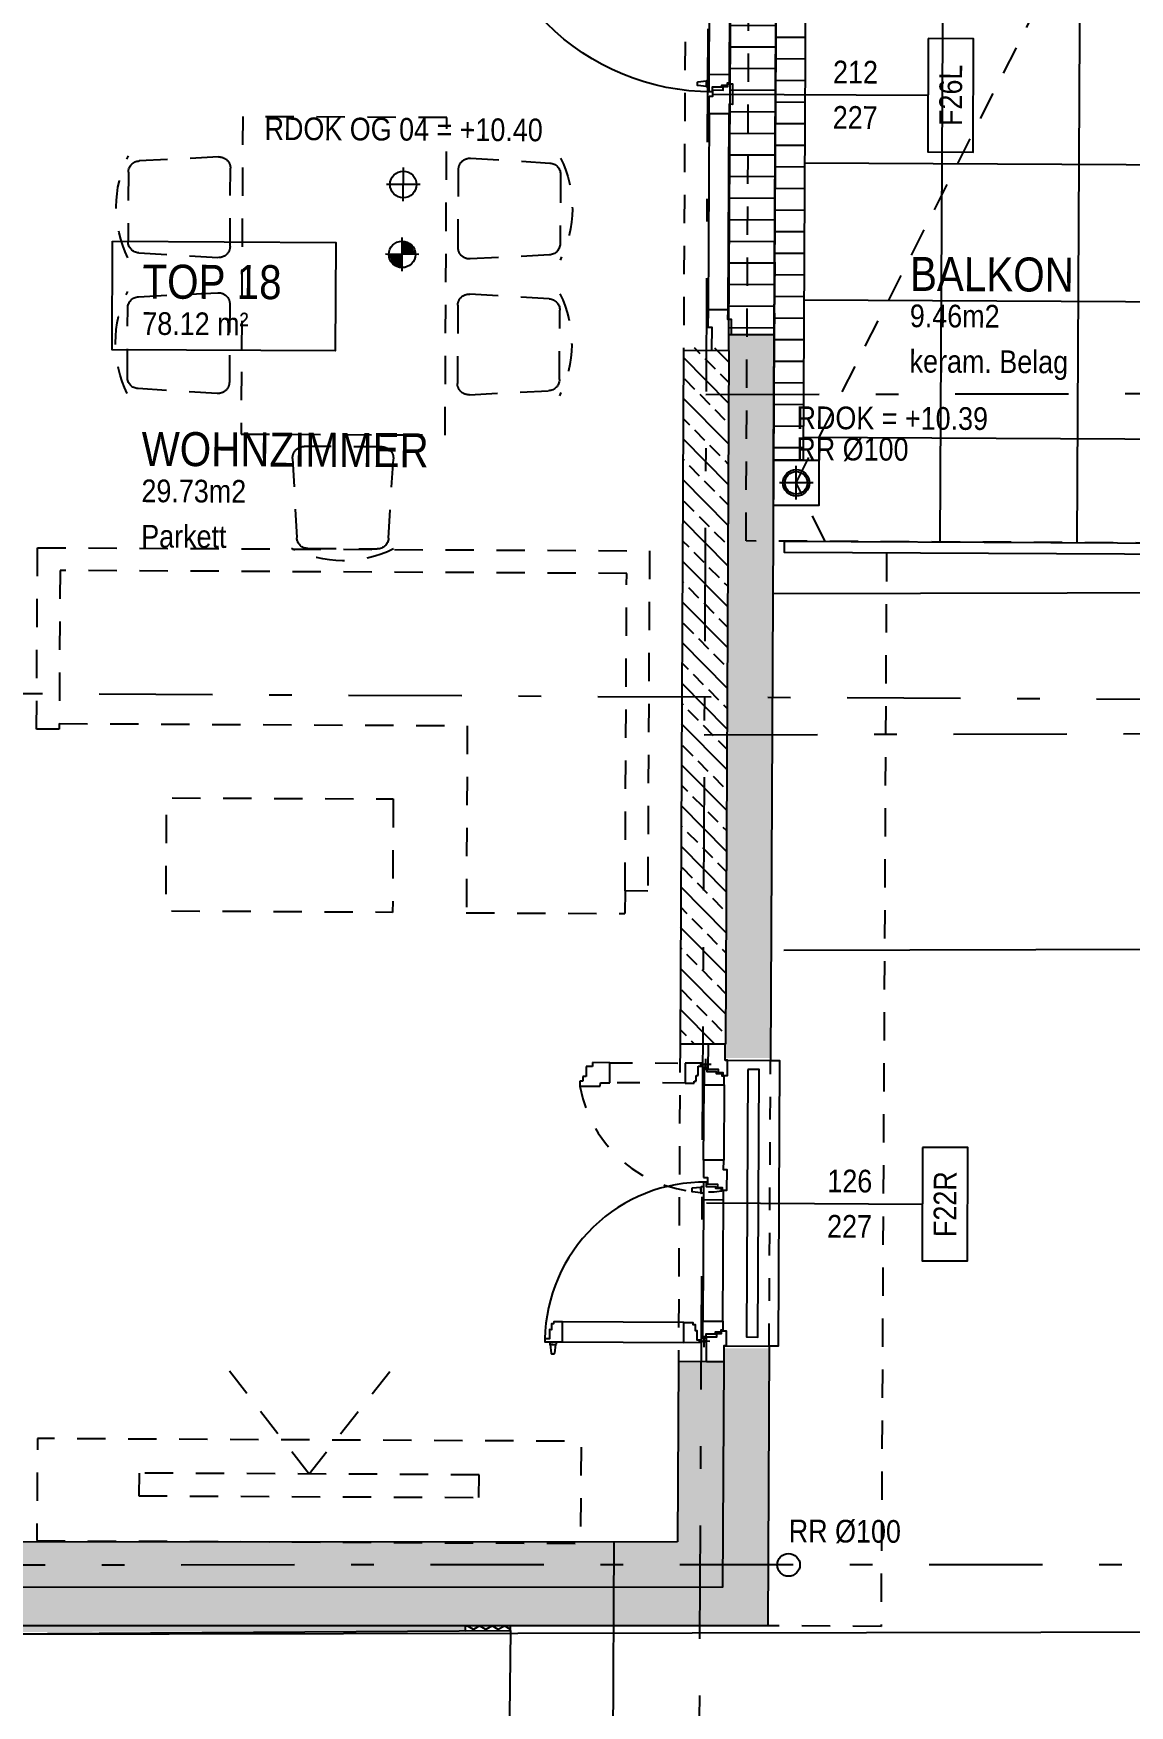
# Model space of a CAD drawing. Header units: millimetres. Extents: x 2821 to 2886, y 1688 to 1792.
# Drawn here: x 2835.38 to 2840.22, y 1743.47 to 1750.84 of the extents above; entities that cross this region are included whole.
import ezdxf
from ezdxf.enums import TextEntityAlignment as Align

# ---------------------------------------------------------------- set-up
doc = ezdxf.new("R2010")
doc.units = ezdxf.units.MM
for name, pattern in [('HIDDEN', [0.375, 0.25, -0.125]), ('HIDDEN2', [0.1875, 0.125, -0.0625]), ('STRICHPUNKT', [1, 0.5, -0.25, 0, -0.25])]:
    doc.linetypes.add(name, pattern=pattern)
doc.layers.add('00_HLP---------M0', color=6, linetype='Continuous', plot=False)
doc.layers.add('07_MOB-G00-L04-M0', color=6, linetype='HIDDEN2', plot=False)
for name, color, linetype in [('01-HID-G00-L04-ENTWÄSSERUNG', 8, 'HIDDEN2'), ('01-SYM-G00-L04-M0', 8, 'Continuous'), ('01-TXT---------M0', 1, 'Continuous'), ('01-TXT---------PP', 1, 'Continuous'), ('01-TXT-G00-L04-M0', 1, 'Continuous'), ('02-ANS-G00-L04-M0', 8, 'Continuous'), ('02-ANS-G00-L04-Rigol', 8, 'Continuous'), ('02-AXO-G00-L04-M0', 8, 'STRICHPUNKT'), ('02-DIM-G00-L04-ROHBAU', 8, 'Continuous'), ('02-FIL-G00-L04-LILA', 223, 'Continuous'), ('02-FIL-G00-L04-PLATTENBELAG', 253, 'Continuous'), ('02-FIL-G00-L04-STB', 8, 'Continuous'), ('02-HID-G00-L04-M0', 8, 'HIDDEN2'), ('02-TWA-G00-L04-M0', 4, 'Continuous'), ('02-TWB-G00-L04-M0', 5, 'Continuous'), ('02-WDA---------M0', 8, 'Continuous'), ('02-WDA-G00-L04-M0', 8, 'Continuous'), ('03-SYM-G00-L04-M0', 8, 'Continuous'), ('04-HLP---------M0', 8, 'HIDDEN2'), ('04-STO---------M0', 1, 'Continuous'), ('04-SYM---------EP', 8, 'Continuous'), ('04-SYM-G00-L04-EP', 8, 'Continuous'), ('04-TXT---------EP', 8, 'Continuous'), ('04-TXT-G00-L04-M0', 8, 'Continuous'), ('04-TXT-G00-L04-POS', 8, 'Continuous'), ('05-SYM---------M0', 8, 'Continuous'), ('05-TXT---------PP', 8, 'Continuous'), ('09-VER-G00-L04-GRUNDSTÜCKSGRENZE', 161, 'Continuous')]:
    doc.layers.add(name, color=color, linetype=linetype)
doc.styles.add('ARIAL', font='arial.ttf', dxfattribs={"width": 0.85})
doc.dimstyles.new('pp chromy&schneider', dxfattribs={"dimscale": 0.005, "dimtxt": 25, "dimasz": 10, "dimexe": 0, "dimexo": 0, "dimgap": 5, "dimtad": 1, "dimdec": 1, "dimlfac": 100, "dimrnd": 0.1, "dimzin": 9, "dimdsep": 46, "dimtxsty": 'ARIAL', "dimblk": 'c&s kote', "dimcen": 0, "dimse1": 1, "dimse2": 1, "dimclrd": 8, "dimclrt": 8, "dimadec": 0, "dimazin": 0, "dimtfac": 0.75, "dimtdec": 1, "dimtix": 1, "dimtmove": 2, "dimatfit": 0, "dimldrblk": 'NONE', "dimfxl": 1, "dimtolj": 1, "dimlwd": -1, "dimarcsym": 0})
pattern_1 = [(89.70755, (2799.24015, 1705.959677), (-0.027252854, 0.047764726), [0.03175, -0.0635]), (209.70755, (2799.24015, 1705.959677), (-0.02773904, -0.047484027), [0.03175, -0.0635]), (149.70755, (2799.24015, 1705.959677), (-0.054991893, 0.000280699), [-0.0635, 0.03175])]
pattern_2 = [(134.70755, (2799.24015, 1705.95968), (-0.09025976, -0.08934302), []), (134.70755, (2799.24061, 1706.04948), (-0.09025976, -0.08934302), [0.0635, -0.03175])]

# ---------------------------------------------------------------- blocks, each defined once
blk = doc.blocks.new('01-SQM')
at = {"layer": '01-TXT---------M0', "color": 1, "style": 'ARIAL', "width": 0.85}
blk.add_attdef('ROOM', (0, 0), '', height=0.15, dxfattribs=at)
blk.add_attdef('AREA', text='', height=0.1, dxfattribs=at).set_placement((0, -0.06), align=Align.TOP_LEFT)
at = {"layer": '01-TXT---------PP', "color": 1, "style": 'ARIAL', "width": 0.85}
blk.add_attdef('NR', text='', height=0.15, dxfattribs=at).set_placement((-0.1173, 0), align=Align.RIGHT)
blk.add_attdef('FLOOR', text='', height=0.1, dxfattribs=at).set_placement((0, -0.26), align=Align.TOP_LEFT)
blk = doc.blocks.new('FENSTER_140')
at = {"layer": '02-WDA---------M0'}
for points in [[(0.07, -0.2), (0.07, -0.4)], [(1.33, -0.2), (1.33, -0.4)]]:
    blk.add_lwpolyline(points, dxfattribs=at)
at = {"layer": '04-HLP---------M0', "linetype": 'Continuous'}
for p, q in [((0.0317, 0.5598), (0.0317, 0.5482)), ((0.0317, 0.554), (0.0317, 0.5496)), ((0.0717, 0.566), (0.0335, 0.5617)), ((0.0717, 0.542), (0.0335, 0.5462)), ((0.0717, 0.554), (0.0717, 0.566)), ((0.0717, 0.566), (0.0717, 0.542)), ((0.0717, 0.554), (0.0717, 0.542)), ((0.0837, 0.568), (0.0737, 0.568)), ((0.0837, 0.54), (0.0737, 0.54)), ((0.7447, -0.095), (0.749, -0.0568)), ((0.7625, -0.055), (0.751, -0.055)), ((0.7567, -0.055), (0.7523, -0.055)), ((0.7687, -0.095), (0.7645, -0.0568)), ((0.7427, -0.107), (0.7427, -0.097)), ((0.7687, -0.095), (0.7447, -0.095)), ((0.7567, -0.095), (0.7447, -0.095)), ((0.7567, -0.095), (0.7687, -0.095)), ((0.7707, -0.107), (0.7707, -0.097))]:
    blk.add_line(p, q, dxfattribs=at)
for points in [[(0.0968, 0.5891), (0.0837, 0.5891), (0.0837, 0.5121), (0.172, 0.5121), (0.172, 0.5511), (0.1633, 0.5511), (0.1633, 0.5611), (0.1377, 0.5611), (0.1377, 0.5691), (0.0968, 0.5691)], [(0.0968, -0.1007), (0.0837, -0.1007), (0.0837, -0.0237), (0.172, -0.0237), (0.172, -0.0628), (0.1633, -0.0628), (0.1633, -0.0727), (0.1377, -0.0727), (0.1377, -0.0807), (0.0968, -0.0807)]]:
    blk.add_lwpolyline(points, close=True, dxfattribs=at)
for points in [[(0.0837, 0.5121), (0.0837, -0.0237)], [(0.172, -0.0237), (0.172, 0.5121)]]:
    blk.add_lwpolyline(points, dxfattribs=at)
at = {"layer": '04-HLP---------M0', "linetype": 'HIDDEN2', "ltscale": 0.4}
for points in [[(1.3163, 0.3855), (1.2993, 0.3855), (1.2993, 0.4135), (1.2543, 0.4135), (1.2543, 0.4285), (1.2343, 0.4285), (1.2343, 0.4404), (1.2128, 0.4404), (1.2128, 0.3506), (1.228, 0.3506), (1.228, 0.3085), (1.3163, 0.3085)], [(1.3032, -0.1007), (1.3163, -0.1007), (1.3163, -0.0237), (1.228, -0.0237), (1.228, -0.0628), (1.2367, -0.0628), (1.2367, -0.0727), (1.2623, -0.0727), (1.2623, -0.0807), (1.3032, -0.0807)]]:
    blk.add_lwpolyline(points, close=True, dxfattribs=at)
for points in [[(1.228, -0.0237), (1.228, 0.3085)], [(1.3163, 0.3085), (1.3163, -0.0237)]]:
    blk.add_lwpolyline(points, dxfattribs=at)
at = {"layer": '04-HLP---------M0'}
for points in [[(0.0647, -0.113), (0.1147, -0.113)], [(0.0897, -0.138), (0.0897, -0.088)], [(1.3353, -0.113), (1.2853, -0.113)], [(1.3103, -0.138), (1.3103, -0.088)]]:
    blk.add_lwpolyline(points, dxfattribs=at)
for centre in [(0.0897, -0.113), (1.3103, -0.113)]:
    blk.add_circle(centre, 0.00474, dxfattribs=at)
at = {"layer": '04-HLP---------M0', "linetype": 'Continuous'}
for centre, radius, start, end in [((0.0337, 0.5598), 0.002, 96.34019, 180), ((0.0337, 0.5482), 0.002, 180, 263.65981), ((0.0737, 0.566), 0.002, 90, 180), ((0.0737, 0.542), 0.002, 180, 270), ((0.0897, -0.113), 0.7021, 359.42303, 89.42359), ((0.751, -0.057), 0.002, 90, 173.65981), ((0.7625, -0.057), 0.002, 6.34019, 90), ((0.7447, -0.097), 0.002, 90, 180), ((0.7687, -0.097), 0.002, 0, 90)]:
    blk.add_arc(centre, radius, start, end, dxfattribs=at)
at = {"layer": '04-HLP---------M0', "linetype": 'HIDDEN2', "ltscale": 0.4}
blk.add_arc((1.3103, -0.113), 0.5619, 99.99388, 189.99388, dxfattribs=at)
at = {"layer": '04-STO---------M0'}
for points in [[(0, -0.124), (0.11, -0.124), (0.11, -0.169), (0.125, -0.169), (0.125, -0.189), (0.1369, -0.189), (0.1369, -0.2105), (0.07, -0.2105), (0.07, -0.2), (0, -0.2)], [(0.102, -0.1201), (0.102, -0.107), (0.179, -0.107), (0.179, -0.1953), (0.14, -0.1953), (0.14, -0.1865), (0.13, -0.1865), (0.13, -0.161), (0.122, -0.161), (0.122, -0.1201)], [(0.7918, -0.1201), (0.7918, -0.107), (0.7148, -0.107), (0.7148, -0.1953), (0.7538, -0.1953), (0.7538, -0.1865), (0.7638, -0.1865), (0.7638, -0.161), (0.7718, -0.161), (0.7718, -0.1201)], [(0.8118, -0.107), (0.8118, -0.124), (0.7838, -0.124), (0.7838, -0.169), (0.7688, -0.169), (0.7688, -0.189), (0.7569, -0.189), (0.7569, -0.2105), (0.8467, -0.2105), (0.8467, -0.1953), (0.8888, -0.1953), (0.8888, -0.107)], [(1.298, -0.1201), (1.298, -0.107), (1.221, -0.107), (1.221, -0.1953), (1.26, -0.1953), (1.26, -0.1865), (1.27, -0.1865), (1.27, -0.161), (1.278, -0.161), (1.278, -0.1201)], [(1.4, -0.124), (1.29, -0.124), (1.29, -0.169), (1.275, -0.169), (1.275, -0.189), (1.2631, -0.189), (1.2631, -0.2105), (1.33, -0.2105), (1.33, -0.2), (1.4, -0.2)]]:
    blk.add_lwpolyline(points, close=True, dxfattribs=at)
at = {"layer": '04-SYM---------EP'}
for points in [[(0.7148, -0.107), (0.179, -0.107)], [(0.8888, -0.107), (1.221, -0.107)], [(0.179, -0.1953), (0.7148, -0.1953)], [(1.221, -0.1953), (0.8888, -0.1953)]]:
    blk.add_lwpolyline(points, dxfattribs=at)
blk = doc.blocks.new('04-TXT')
blk.add_line((0, 0), (0.9529, 0))
at = {"layer": '04-TXT---------EP', "color": 8, "style": 'ARIAL', "width": 0.85}
blk.add_attdef('WIDTH', text='', height=0.1, dxfattribs=at).set_placement((0.6322, 0.05), align=Align.CENTER)
blk.add_attdef('HEIGHT', text='', height=0.1, dxfattribs=at).set_placement((0.6322, -0.05), align=Align.TOP_CENTER)
blk = doc.blocks.new('03-rar')
blk.add_circle((0, 0), 0.05)
at = {"layer": '01-TXT---------M0', "color": 8, "style": 'ARIAL', "width": 0.85}
blk.add_attdef('RR', text='', height=0.1, dxfattribs=at).set_placement((0, 0.1), align=Align.CENTER)
blk = doc.blocks.new('TV-240')
at = {"flags": 128}
blk.add_lwpolyline([(0, -2.4), (0, 0), (0.45, 0), (0.45, -2.4)], close=True, dxfattribs=at)
blk.add_lwpolyline([(0.3, -0.4508), (0.3, -1.9508), (0.2, -1.9508), (0.2, -0.4508)], close=True)
blk.add_lwpolyline([(0.7536, -1.5544), (0.3, -1.2008), (0.7536, -0.8472)])
blk = doc.blocks.new('ECKSOFA')
blk.add_lwpolyline([(1.6, -0.2), (1.6, -0.2), (1.6, -0.2), (0.2, -0.2), (0.2, -2.7), (0.9, -2.7), (0.9, -2.8), (0.1, -2.8), (0.1, -0.1), (1.6, -0.1)], close=True)
for points in [[(1.6, -0.2), (1.7, -0.2)], [(1.7, -0.9), (1.7, -0.2)], [(0.875, -2.7), (0.875, -0.9), (1.7, -0.9)]]:
    blk.add_lwpolyline(points)
at = {"flags": 128}
blk.add_lwpolyline([(1.2, -1.225), (1.7, -1.225), (1.7, -2.225), (1.2, -2.225)], close=True, dxfattribs=at)
blk = doc.blocks.new('möbel_tisch_mittel')
blk.add_lwpolyline([(0.45, 1.4), (0.45, 0), (-0.45, 0), (-0.45, 1.4)], close=True)
for points in [[(-0.906, 1.2021, 0.39805), (-0.9532, 1.1521), (-0.9532, 0.8467, 0.39805), (-0.906, 0.7968), (-0.556, 0.7774, 0.430564), (-0.5032, 0.8273), (-0.5032, 1.1716, 0.430564), (-0.556, 1.2215)], [(0.906, 1.2021, -0.39805), (0.9532, 1.1521), (0.9532, 0.8467, -0.39805), (0.906, 0.7968), (0.556, 0.7774, -0.430564), (0.5032, 0.8273), (0.5032, 1.1716, -0.430564), (0.556, 1.2215)], [(-0.906, 0.1979, -0.39805), (-0.9532, 0.2479), (-0.9532, 0.5533, -0.39805), (-0.906, 0.6032), (-0.556, 0.6226, -0.430564), (-0.5032, 0.5727), (-0.5032, 0.2284, -0.430564), (-0.556, 0.1785)], [(0.906, 0.1979, 0.39805), (0.9532, 0.2479), (0.9532, 0.5533, 0.39805), (0.906, 0.6032), (0.556, 0.6226, 0.430564), (0.5032, 0.5727), (0.5032, 0.2284, 0.430564), (0.556, 0.1785)]]:
    blk.add_lwpolyline(points, format="xyb", close=True)
for centre, start, end in [((-0.5032, 0.9994), 153.43495, 206.56505), ((0.5032, 0.9994), 333.43495, 26.56505), ((-0.5032, 0.4006), 153.43495, 206.56505), ((0.5032, 0.4006), 333.43495, 26.56505)]:
    blk.add_arc(centre, 0.5031, start, end)
at = {"layer": '00_HLP---------M0', "linetype": 'HIDDEN', "ltscale": 0.5}
blk.add_lwpolyline([(-0.2026, 1.856, -0.39805), (-0.1527, 1.9032), (0.1527, 1.9032, -0.39805), (0.2026, 1.856), (0.2221, 1.506, -0.430564), (0.1721, 1.4532), (-0.1721, 1.4532, -0.430564), (-0.2221, 1.506)], format="xyb", close=True, dxfattribs=at)
blk.add_arc((0, 1.4532), 0.5031, 63.43495, 116.56505, dxfattribs=at)
blk = doc.blocks.new('c&s kote')
at = {"color": 8}
for p, q in [((0, -2), (0, 2)), ((0, 2), (0, -2)), ((-2, 0), (2, 0)), ((2, 0), (-2, 0))]:
    blk.add_line(p, q, dxfattribs=at)
blk.add_circle((0, 0), 0.5, dxfattribs=at)
blk = doc.blocks.new('*D1162')
at = {"layer": '02-DIM-G00-L04-ROHBAU', "color": 8, "transparency": 16777216}
blk.add_arc((2826.9236, 1744.0855), 1.076, 182.67717, 267.04484, dxfattribs=at)
at = {"layer": 'Defpoints', "color": 0, "transparency": 16777216}
for p in [(2827.0259, 1764.1186), (2821.735, 1744.0842), (2839.3238, 1744.0886), (2825.991, 1743.5489), (2826.9115, 1741.7189)]:
    blk.add_point(p, dxfattribs=at)
at = {"layer": '02-DIM-G00-L04-ROHBAU', "color": 8, "transparency": 16777216, "xscale": 0.05, "yscale": 0.05, "zscale": 0.05}
for p, rotation in [((2825.8476, 1744.0852), 91.34581227795306), ((2826.9181, 1743.0095), 358.376192247876)]:
    blk.add_blockref('c&s kote', p, dxfattribs=dict(at, rotation=rotation))
at = {"layer": '02-DIM-G00-L04-ROHBAU', "color": 8, "transparency": 16777216, "insert": (2826.2239, 1743.3891), "char_height": 0.125, "attachment_point": 5, "rotation": 314.861, "style": 'ARIAL'}
blk.add_mtext('\\A1;90°', dxfattribs=at)
blk = doc.blocks.new('_None')
blk = doc.blocks.new('türachse&qualität')
at = {"layer": '05-SYM---------M0'}
blk.add_line((-0.4, 0), (-0.4, 0), dxfattribs=at)
at = {"layer": '05-TXT---------PP'}
blk.add_lwpolyline([(-0.5, -0.25), (-0.5, 0.25), (-0.7, 0.25), (-0.7, -0.25)], close=True, dxfattribs=at)
at = {"layer": '05-TXT---------PP', "color": 8, "style": 'ARIAL', "text_generation_flag": 6, "width": 0.85}
blk.add_attdef('POS.NR.', text='', height=0.1, rotation=270, dxfattribs=at).set_placement((-0.6529, -0.0112), align=Align.TOP_CENTER)
blk = doc.blocks.new('FENSTER_214')
at = {"layer": '02-WDA---------M0'}
for points in [[(-2.19, 0), (-2.19, 0.2)], [(-0.07, 0), (-0.07, 0.2)]]:
    blk.add_lwpolyline(points, dxfattribs=at)
at = {"layer": '04-HLP---------M0', "linetype": 'Continuous'}
for p, q in [((-1.0989, -0.093), (-1.0989, -0.103)), ((-1.0969, -0.105), (-1.0927, -0.1432)), ((-1.0849, -0.105), (-1.0969, -0.105)), ((-1.0969, -0.105), (-1.0729, -0.105)), ((-1.0907, -0.145), (-1.0792, -0.145)), ((-1.0849, -0.105), (-1.0729, -0.105)), ((-1.0849, -0.145), (-1.0805, -0.145)), ((-1.0729, -0.105), (-1.0772, -0.1432)), ((-1.0709, -0.093), (-1.0709, -0.103)), ((-0.0837, -1.0682), (-0.0737, -1.0682)), ((-0.0837, -1.0962), (-0.0737, -1.0962)), ((-0.0717, -1.0702), (-0.0335, -1.0744)), ((-0.0717, -1.0942), (-0.0717, -1.0702)), ((-0.0717, -1.0822), (-0.0717, -1.0702)), ((-0.0717, -1.0822), (-0.0717, -1.0942)), ((-0.0717, -1.0942), (-0.0335, -1.0899)), ((-0.0317, -1.088), (-0.0317, -1.0764)), ((-0.0317, -1.0822), (-0.0317, -1.0778))]:
    blk.add_line(p, q, dxfattribs=at)
at = {"layer": '04-HLP---------M0'}
for points in [[(-0.0897, -0.062), (-0.0897, -0.112)], [(-0.0647, -0.087), (-0.1147, -0.087)]]:
    blk.add_lwpolyline(points, dxfattribs=at)
at = {"layer": '04-HLP---------M0', "linetype": 'Continuous'}
for points in [[(-0.0968, -0.0993), (-0.0837, -0.0993), (-0.0837, -0.1763), (-0.172, -0.1763), (-0.172, -0.1372), (-0.1633, -0.1372), (-0.1633, -0.1273), (-0.1377, -0.1273), (-0.1377, -0.1193), (-0.0968, -0.1193)], [(-0.0968, -1.1173), (-0.0837, -1.1173), (-0.0837, -1.0403), (-0.172, -1.0403), (-0.172, -1.0793), (-0.1633, -1.0793), (-0.1633, -1.0893), (-0.1377, -1.0893), (-0.1377, -1.0973), (-0.0968, -1.0973)]]:
    blk.add_lwpolyline(points, close=True, dxfattribs=at)
for points in [[(-0.172, -0.1763), (-0.172, -1.0403)], [(-0.0837, -1.0403), (-0.0837, -0.1763)]]:
    blk.add_lwpolyline(points, dxfattribs=at)
at = {"layer": '04-HLP---------M0'}
blk.add_circle((-0.0897, -0.087), 0.00474, dxfattribs=at)
at = {"layer": '04-HLP---------M0', "linetype": 'Continuous'}
for centre, radius, start, end in [((-0.0897, -0.087), 1.0303, 179.60682, 269.61625), ((-1.0969, -0.103), 0.002, 180, 270), ((-1.0907, -0.143), 0.002, 186.34019, 270), ((-1.0792, -0.143), 0.002, 270, 353.65981), ((-1.0729, -0.103), 0.002, 270, 0), ((-0.0737, -1.0702), 0.002, 0, 90), ((-0.0737, -1.0942), 0.002, 270, 0), ((-0.0337, -1.0764), 0.002, 0, 83.65981), ((-0.0337, -1.088), 0.002, 276.34019, 0)]:
    blk.add_arc(centre, radius, start, end, dxfattribs=at)
at = {"layer": '04-STO---------M0'}
for points in [[(-2.19, 0.0105), (-2.1231, 0.0105), (-2.1231, -0.0047), (-2.081, -0.0047), (-2.081, -0.093), (-2.158, -0.093), (-2.158, -0.076), (-2.26, -0.076), (-2.26, 0), (-2.19, 0)], [(-1.14, -0.093), (-1.14, -0.076), (-1.112, -0.076), (-1.112, -0.031), (-1.097, -0.031), (-1.097, -0.011), (-1.0851, -0.011), (-1.0851, 0.0105), (-1.1749, 0.0105), (-1.1749, -0.0047), (-1.217, -0.0047), (-1.217, -0.093)], [(0, -0.076), (-0.11, -0.076), (-0.11, -0.031), (-0.125, -0.031), (-0.125, -0.011), (-0.1369, -0.011), (-0.1369, 0.0105), (-0.07, 0.0105), (-0.07, 0), (0, 0)], [(-1.12, -0.0799), (-1.12, -0.093), (-1.043, -0.093), (-1.043, -0.0047), (-1.082, -0.0047), (-1.082, -0.0135), (-1.092, -0.0135), (-1.092, -0.039), (-1.1, -0.039), (-1.1, -0.0799)], [(-0.102, -0.0799), (-0.102, -0.093), (-0.179, -0.093), (-0.179, -0.0047), (-0.14, -0.0047), (-0.14, -0.0135), (-0.13, -0.0135), (-0.13, -0.039), (-0.122, -0.039), (-0.122, -0.0799)]]:
    blk.add_lwpolyline(points, close=True, dxfattribs=at)
at = {"layer": '04-SYM---------EP'}
for points in [[(-2.081, -0.0047), (-1.217, -0.0047)], [(-0.179, -0.0047), (-1.043, -0.0047)], [(-1.217, -0.093), (-2.081, -0.093)], [(-1.043, -0.093), (-0.179, -0.093)]]:
    blk.add_lwpolyline(points, dxfattribs=at)
blk = doc.blocks.new('01-HK2')
for p, q in [((0, -0.098), (0, 0.098)), ((0.098, 0), (-0.098, 0))]:
    blk.add_line(p, q)
blk.add_circle((0, 0), 0.0773)
at = {"layer": '01-TXT---------M0', "color": 8, "style": 'ARIAL', "width": 0.85}
blk.add_attdef('HEIGHT', text='', height=0.1, rotation=360, dxfattribs=at).set_placement((0, 0.132), align=Align.BOTTOM_CENTER)
blk = doc.blocks.new('*D1894')
at = {"layer": '02-DIM-G00-L04-ROHBAU', "color": 8, "transparency": 16777216}
blk.add_arc((2827.0128, 1761.5517), 0.7832, 93.36617, 176.7214, dxfattribs=at)
at = {"layer": 'Defpoints', "color": 0, "transparency": 16777216}
for p in [(2827.0259, 1764.1186), (2826.622, 1762.2304), (2844.8436, 1761.67), (2821.824, 1761.5173), (2826.9115, 1741.7189)]:
    blk.add_point(p, dxfattribs=at)
at = {"layer": '02-DIM-G00-L04-ROHBAU', "color": 8, "transparency": 16777216, "xscale": 0.05, "yscale": 0.05, "zscale": 0.05}
for p, rotation in [((2827.0168, 1762.3348), 1.53686145142031), ((2826.2296, 1761.5465), 268.5507148004654)]:
    blk.add_blockref('c&s kote', p, dxfattribs=dict(at, rotation=rotation))
at = {"layer": '02-DIM-G00-L04-ROHBAU', "color": 8, "transparency": 16777216, "insert": (2826.5214, 1762.0423), "char_height": 0.125, "attachment_point": 5, "rotation": 225.04379, "style": 'ARIAL'}
blk.add_mtext('\\A1;91°', dxfattribs=at)
blk = doc.blocks.new('*D1895')
at = {"layer": '02-DIM-G00-L04-ROHBAU', "color": 8, "transparency": 16777216}
blk.add_arc((2826.9934, 1757.7511), 0.7995, 93.29149, 176.12361, dxfattribs=at)
at = {"layer": 'Defpoints', "color": 0, "transparency": 16777216}
for p in [(2827.0259, 1764.1186), (2826.5972, 1758.4455), (2821.8049, 1757.7776), (2844.8231, 1757.6601), (2826.9115, 1741.7189)]:
    blk.add_point(p, dxfattribs=at)
at = {"layer": '02-DIM-G00-L04-ROHBAU', "color": 8, "transparency": 16777216, "xscale": 0.05, "yscale": 0.05, "zscale": 0.05}
for p, rotation in [((2826.9974, 1758.5506), 1.499517257516312), ((2826.1939, 1757.7552), 267.9155813782047)]:
    blk.add_blockref('c&s kote', p, dxfattribs=dict(at, rotation=rotation))
at = {"layer": '02-DIM-G00-L04-ROHBAU', "color": 8, "transparency": 16777216, "insert": (2826.4934, 1758.2562), "char_height": 0.125, "attachment_point": 5, "rotation": 224.70755, "style": 'ARIAL'}
blk.add_mtext('\\A1;90°', dxfattribs=at)

msp = doc.modelspace()

# ---------------------------------------------------------------- hatches: boundary and pattern name
at = {"layer": '02-ANS-G00-L04-Rigol'}
h = msp.add_hatch(dxfattribs=at)
h.set_pattern_fill('ANSI31', color=256, scale=0.03, angle=422.04654, style=0)
h.set_pattern_definition([(179.70755, (2908.88974, 1778.088475), (-0.00048618, -0.09524876), [])])
h.paths.add_polyline_path([(2838.7786, 1748.9584), (2838.6486, 1748.959), (2838.6669, 1752.5414), (2838.7969, 1752.5408)])
h = msp.add_hatch(dxfattribs=at)
h.set_pattern_fill('ANSI31', color=256, scale=0.03, angle=422.04654, style=0)
h.set_pattern_definition([(179.70755, (2908.691465, 1778.42696), (-0.00048618, -0.09524876), [])])
h.paths.add_polyline_path([(2838.6515, 1749.5115), (2838.4515, 1749.5125), (2838.4623, 1751.6324), (2838.6623, 1751.6314)])
at = {"layer": '02-FIL-G00-L04-LILA'}
h = msp.add_hatch(dxfattribs=at)
h.set_pattern_fill('HONEY', color=256, scale=0.01, angle=197.04654, style=0)
h.set_pattern_definition(pattern_1)
h.paths.add_polyline_path([(2838.6515, 1749.5115), (2838.4515, 1749.5125), (2838.4512, 1749.4525), (2838.4355, 1746.3825), (2838.4352, 1746.3225), (2838.6352, 1746.3215)])
h = msp.add_hatch(dxfattribs=at)
h.set_pattern_fill('HONEY', color=256, scale=0.01, angle=197.04654, style=0)
h.set_pattern_definition(pattern_1)
h.paths.add_polyline_path([(2838.6224, 1743.8184), (2838.6286, 1745.0415), (2838.4286, 1745.0426), (2838.4283, 1744.9826), (2838.4233, 1743.9884), (2826.8231, 1743.9855), (2826.828, 1744.9418), (2826.8283, 1745.0018), (2826.6283, 1745.0028), (2826.6222, 1743.8154)])
h = msp.add_hatch(dxfattribs=at)
h.set_pattern_fill('HONEY', color=256, scale=0.01, angle=197.04654, style=0)
h.set_pattern_definition(pattern_1)
h.paths.add_polyline_path([(2826.8222, 1743.8155), (2826.8222, 1743.7646), (2837.2871, 1743.7968), (2837.2872, 1743.8181)])
h = msp.add_hatch(dxfattribs=at)
h.set_pattern_fill('HONEY', color=256, scale=0.01, angle=197.04654, style=0)
h.set_pattern_definition(pattern_1)
h.paths.add_polyline_path([(2837.2872, 1743.8181), (2837.2871, 1743.7968), (2837.4871, 1743.7981), (2837.4872, 1743.8181)])
at = {"layer": '02-FIL-G00-L04-STB'}
h = msp.add_hatch(dxfattribs=at)
h.set_pattern_fill('ANSI33', color=256, scale=0.02, angle=197.04654, style=0)
h.set_pattern_definition(pattern_2)
h.paths.add_polyline_path([(2838.4512, 1749.4525), (2838.3712, 1749.4529), (2838.2512, 1749.4535), (2838.2355, 1746.3836), (2838.4355, 1746.3825)])
h = msp.add_hatch(dxfattribs=at)
h.set_pattern_fill('ANSI33', color=256, scale=0.02, angle=197.04654, style=0)
h.set_pattern_definition(pattern_2)
h.paths.add_polyline_path([(2834.4871, 1746.7127), (2834.2871, 1746.7137), (2834.2742, 1744.1873), (2827.0241, 1744.1855), (2827.028, 1744.9408), (2826.828, 1744.9418), (2826.8231, 1743.9855), (2838.4233, 1743.9884), (2838.4283, 1744.9826), (2838.3483, 1744.983), (2838.2283, 1744.9836), (2838.2243, 1744.1883), (2834.4742, 1744.1874)])

# ---------------------------------------------------------------- linework, layer by layer
for p, q in [((2837.0093, 1749.7917), (2837.01, 1749.9402)), ((2837.0839, 1749.8656), (2836.9354, 1749.8663)), ((2837.9373, 1742.7683), (2837.9445, 1744.1882))]:
    msp.add_line(p, q)
msp.add_circle((2837.0096, 1749.8659), 0.0586)
for points in [[(2837.0099, 1749.9245), (2837.0513, 1749.9072), (2837.0096, 1749.8659)], [(2837.0096, 1749.8659), (2837.0682, 1749.8656), (2837.0513, 1749.9072)], [(2836.951, 1749.8662), (2836.968, 1749.8247), (2837.0096, 1749.8659)], [(2836.968, 1749.8247), (2837.0093, 1749.8074), (2837.0096, 1749.8659)]]:
    msp.add_solid(points)
at = {"layer": '01-HID-G00-L04-ENTWÄSSERUNG'}
msp.add_lwpolyline([(2838.8756, 1748.6003), (2838.7481, 1748.8585), (2840.6081, 1752.5315)], dxfattribs=at)
at = {"layer": '01-TXT-G00-L04-M0'}
msp.add_lwpolyline([(2835.7323, 1749.9237), (2836.7168, 1749.9186), (2836.7143, 1749.4402), (2835.7298, 1749.4452)], close=True, dxfattribs=at)
at = {"layer": '02-ANS-G00-L04-M0', "color": 253}
for points in [[(2841.2949, 1761.9382), (2841.875, 1761.9427), (2841.8678, 1760.5364), (2864.0616, 1760.5915), (2863.9829, 1748.4313), (2854.06, 1748.4066), (2854.0637, 1746.9066), (2844.4737, 1746.8828), (2844.47, 1748.3828), (2838.65, 1748.3683)], [(2838.6939, 1746.7984), (2841.4739, 1746.8054), (2841.47, 1748.3753)]]:
    msp.add_lwpolyline(points, dxfattribs=at)
at = {"layer": '02-ANS-G00-L04-M0'}
for points in [[(2838.7172, 1752.5912), (2841.1172, 1752.5789), (2841.0965, 1748.539), (2838.6966, 1748.5512), (2838.6968, 1748.6012), (2841.0468, 1748.5892), (2841.0669, 1752.5292), (2838.7169, 1752.5412), (2838.7172, 1752.5912)], [(2838.6351, 1746.3115), (2838.6751, 1746.3113), (2838.6687, 1745.0513), (2838.6287, 1745.0515)]]:
    msp.add_lwpolyline(points, dxfattribs=at)
msp.add_lwpolyline([(2838.5349, 1746.272), (2838.5289, 1745.0921), (2838.5789, 1745.0918), (2838.5849, 1746.2718)], close=True, dxfattribs=at)
at = {"layer": '02-ANS-G00-L04-Rigol'}
for points in [[(2838.7786, 1748.9584), (2838.6486, 1748.959), (2838.6669, 1752.5414), (2838.7969, 1752.5408)], [(2838.6515, 1749.5115), (2838.4515, 1749.5125), (2838.4623, 1751.6324), (2838.6623, 1751.6314)]]:
    msp.add_lwpolyline(points, close=True, dxfattribs=at)
at = {"layer": '02-AXO-G00-L04-M0'}
for points in [[(2838.4257, 1764.0604), (2838.3114, 1741.6607)], [(2838.3501, 1749.2476), (2866.327, 1749.3171), (2866.327, 1749.3171)], [(2842.7732, 1747.8904), (2821.755, 1747.9977)], [(2838.3425, 1747.7476), (2866.3307, 1747.8171), (2866.3307, 1747.8171)], [(2821.735, 1744.0842), (2854.6739, 1744.0925)]]:
    msp.add_lwpolyline(points, dxfattribs=at)
at = {"layer": '02-FIL-G00-L04-PLATTENBELAG'}
for points in [[(2839.4019, 1752.5377), (2839.3818, 1748.5977)], [(2840.0069, 1752.5346), (2839.9868, 1748.5947)], [(2841.0553, 1750.2567), (2838.7853, 1750.2683)], [(2841.0522, 1749.6517), (2838.7822, 1749.6633)], [(2841.0491, 1749.0467), (2838.7792, 1749.0583)]]:
    msp.add_lwpolyline(points, dxfattribs=at)
at = {"layer": '02-HID-G00-L04-M0'}
msp.add_lwpolyline([(2841.0468, 1748.5892), (2838.5268, 1748.6021), (2838.5469, 1752.5421), (2841.0669, 1752.5292)], close=True, dxfattribs=at)
for points in [[(2838.2626, 1751.7035), (2838.2511, 1749.4435)], [(2838.6623, 1751.6314), (2838.6515, 1749.5115)], [(2839.1466, 1748.5489), (2839.1224, 1743.8159), (2838.6224, 1743.8184)], [(2838.2355, 1746.3836), (2838.2283, 1744.9836)]]:
    msp.add_lwpolyline(points, dxfattribs=at)
at = {"layer": '02-HID-G00-L04-M0', "ltscale": 0.5}
msp.add_lwpolyline([(2838.6287, 1745.0515), (2838.6351, 1746.3115)], dxfattribs=at)
at = {"layer": '02-TWA-G00-L04-M0'}
for p, q in [((2838.2511, 1749.4435), (2838.2355, 1746.3836)), ((2838.4511, 1749.4425), (2838.4355, 1746.3825)), ((2838.2283, 1744.9836), (2838.2243, 1744.1883)), ((2838.2243, 1744.1883), (2834.4742, 1744.1874))]:
    msp.add_line(p, q, dxfattribs=at)
for points in [[(2838.2511, 1749.4435), (2838.4511, 1749.4425)], [(2838.4355, 1746.3825), (2838.2355, 1746.3836)], [(2838.4283, 1744.9826), (2838.4233, 1743.9884), (2826.8231, 1743.9855)], [(2838.4283, 1744.9826), (2838.2283, 1744.9836)]]:
    msp.add_lwpolyline(points, dxfattribs=at)
at = {"layer": '02-TWB-G00-L04-M0'}
msp.add_lwpolyline([(2826.4681, 1687.5427), (2826.5539, 1725.0245), (2826.6376, 1743.7249), (2837.4871, 1743.7981), (2837.3341, 1730.495), (2842.1857, 1730.466), (2842.2617, 1734.3822), (2853.625, 1734.365), (2853.625, 1734.365), (2853.61, 1722.6483), (2842.177, 1722.6868), (2842.2204, 1726.8054), (2837.3209, 1726.8197), (2837.2836, 1711.3177)], dxfattribs=at)
at = {"layer": '02-WDA-G00-L04-M0'}
for p, q in [((2838.6515, 1749.5115), (2838.6351, 1746.3115)), ((2838.6287, 1745.0515), (2838.6224, 1743.8184)), ((2838.6224, 1743.8184), (2826.6222, 1743.8154))]:
    msp.add_line(p, q, dxfattribs=at)
msp.add_lwpolyline([(2837.2872, 1743.8181), (2837.2871, 1743.7968), (2837.4871, 1743.7981), (2837.4872, 1743.8181)], close=True, dxfattribs=at)
at = {"layer": '03-SYM-G00-L04-M0'}
msp.add_lwpolyline([(2838.6476, 1748.759), (2838.6486, 1748.959), (2838.8486, 1748.958), (2838.8476, 1748.758)], close=True, dxfattribs=at)
at = {"layer": '09-VER-G00-L04-GRUNDSTÜCKSGRENZE'}
msp.add_lwpolyline([(2881.2358, 1713.5408), (2870.0728, 1713.6681), (2853.5776, 1713.8715), (2853.67, 1743.8156), (2826.752, 1743.7645), (2826.622, 1743.7651), (2826.7045, 1759.9328), (2826.7143, 1761.8452), (2841.708, 1761.9614), (2864.0708, 1762.0169), (2863.9531, 1743.8344), (2864.0873, 1743.8353), (2881.2358, 1743.8679)], close=True, dxfattribs=at)

# ---------------------------------------------------------------- block references
at = {"layer": '01-SYM-G00-L04-M0'}
ref = msp.add_blockref('01-HK2', (2837.0147, 1750.1741), dxfattribs=dict(at, xscale=0.7575757580544376, yscale=0.7575757580735277, zscale=0.7575757580681662, rotation=359.7075491063521))
ref.add_attrib('HEIGHT', 'RDOK OG 04 = +10.40', dxfattribs={"layer": '01-TXT---------M0', "color": 8, "height": 0.1, "rotation": 359.70755, "style": 'ARIAL', "width": 0.85}).set_placement((2837.0158, 1750.3375), align=Align.BOTTOM_CENTER)
ref = msp.add_blockref('01-HK2', (2838.7481, 1748.8585), dxfattribs=dict(at, xscale=0.7575757580544376, yscale=0.7575757580735277, zscale=0.7575757580681662, rotation=359.7075491063521))
ref.add_attrib('HEIGHT', 'RDOK = +10.39', dxfattribs={"layer": '01-TXT---------M0', "color": 8, "height": 0.1, "rotation": 359.70755, "style": 'ARIAL', "width": 0.85}).set_placement((2838.7492, 1749.0658), align=Align.BOTTOM_LEFT)
at = {"layer": '01-TXT-G00-L04-M0'}
for p, rotation, values in [((2835.8637, 1749.6712), 359.7075493948557, {'ROOM': 'TOP 18', 'AREA': '78.12 m²'}), ((2839.2501, 1749.7049), 359.7075493181506, {'ROOM': 'BALKON', 'AREA': '9.46m2', 'FLOOR': 'keram. Belag'}), ((2835.86, 1748.9333), 359.7075493173168, {'ROOM': 'WOHNZIMMER', 'AREA': '29.73m2', 'FLOOR': 'Parkett'})]:
    msp.add_blockref('01-SQM', p, dxfattribs=dict(at, rotation=rotation)).add_auto_attribs(values)
at = {"layer": '03-SYM-G00-L04-M0'}
ref = msp.add_blockref('03-rar', (2838.7481, 1748.8585), dxfattribs=dict(at, rotation=359.7075492848003))
ref.add_attrib('RR', 'RR %%c100', (2838.7486, 1748.9585), dxfattribs={"layer": '01-TXT---------M0', "color": 8, "height": 0.1, "rotation": 359.70755, "style": 'ARIAL', "width": 0.85})
ref = msp.add_blockref('03-rar', (2838.7145, 1744.0869), dxfattribs=dict(at, rotation=359.7075492539516))
ref.add_attrib('RR', 'RR %%c100', (2838.715, 1744.1869), dxfattribs={"layer": '01-TXT---------M0', "color": 8, "height": 0.1, "rotation": 359.70755, "style": 'ARIAL', "width": 0.85})
at = {"layer": '04-SYM-G00-L04-EP', "xscale": -1, "rotation": 269.7075493431589}
msp.add_blockref('FENSTER_214', (2838.4626, 1751.7024), dxfattribs=at)
at = {"layer": '04-SYM-G00-L04-EP', "rotation": 89.7075493331538}
msp.add_blockref('FENSTER_140', (2838.2283, 1744.9836), dxfattribs=at)
at = {"layer": '04-TXT-G00-L04-M0', "rotation": 359.707549316483}
for p, values in [((2838.3769, 1750.5729), {'WIDTH': '212', 'HEIGHT': '227'}), ((2838.3519, 1745.683), {'WIDTH': '126', 'HEIGHT': '227'})]:
    msp.add_blockref('04-TXT', p, dxfattribs=at).add_auto_attribs(values)
at = {"layer": '04-TXT-G00-L04-POS'}
ref = msp.add_blockref('türachse&qualität', (2838.8298, 1750.5706), dxfattribs=dict(at, rotation=179.7075326359886))
ref.add_attrib('POS.NR.', 'F26L', dxfattribs={"layer": '05-TXT---------PP', "color": 8, "height": 0.1, "rotation": 89.70753, "style": 'ARIAL', "width": 0.85}).set_placement((2839.4298, 1750.5675), align=Align.MIDDLE_CENTER)
ref = msp.add_blockref('türachse&qualität', (2838.8048, 1745.6807), dxfattribs=dict(at, rotation=179.7075326359886))
ref.add_attrib('POS.NR.', 'F22R', dxfattribs={"layer": '05-TXT---------PP', "color": 8, "height": 0.1, "rotation": 89.70753, "style": 'ARIAL', "width": 0.85}).set_placement((2839.4048, 1745.6776), align=Align.MIDDLE_CENTER)
at = {"layer": '07_MOB-G00-L04-M0', "xscale": -1}
for name, p, rotation in [('möbel_tisch_mittel', (2836.7563, 1750.4712), 179.7075492181003), ('TV-240', (2837.7981, 1744.1818), 269.7075493164787)]:
    msp.add_blockref(name, p, dxfattribs=dict(at, rotation=rotation))
at = {"layer": '07_MOB-G00-L04-M0', "rotation": 269.7075492897987}
msp.add_blockref('ECKSOFA', (2838.2013, 1748.658), dxfattribs=at)

# ---------------------------------------------------------------- dimensions: what is measured, and where the dimension line sits
at = {"layer": '02-DIM-G00-L04-ROHBAU'}
for base, line1, line2, picture, middle in [((2825.991, 1743.5489), ((2827.0259, 1764.1186), (2826.9115, 1741.7189)), ((2821.735, 1744.0842), (2839.3238, 1744.0886)), '*D1162', (2826.2239, 1743.3891)), ((2826.5972, 1758.4455), ((2844.8231, 1757.6601), (2821.8049, 1757.7776)), ((2827.0259, 1764.1186), (2826.9115, 1741.7189)), '*D1895', (2826.4934, 1758.2562)), ((2826.622, 1762.2304), ((2821.824, 1761.5173), (2844.8436, 1761.67)), ((2827.0259, 1764.1186), (2826.9115, 1741.7189)), '*D1894', (2826.5214, 1762.0423))]:
    dim = msp.add_angular_dim_2l(base=base, line1=line1, line2=line2, dimstyle='pp chromy&schneider', override={"dimzin": 8}, dxfattribs=at)
    dim.commit()
    dim.dimension.update_dxf_attribs({"geometry": picture, "text_midpoint": middle})

doc.saveas('drawing.dxf')
